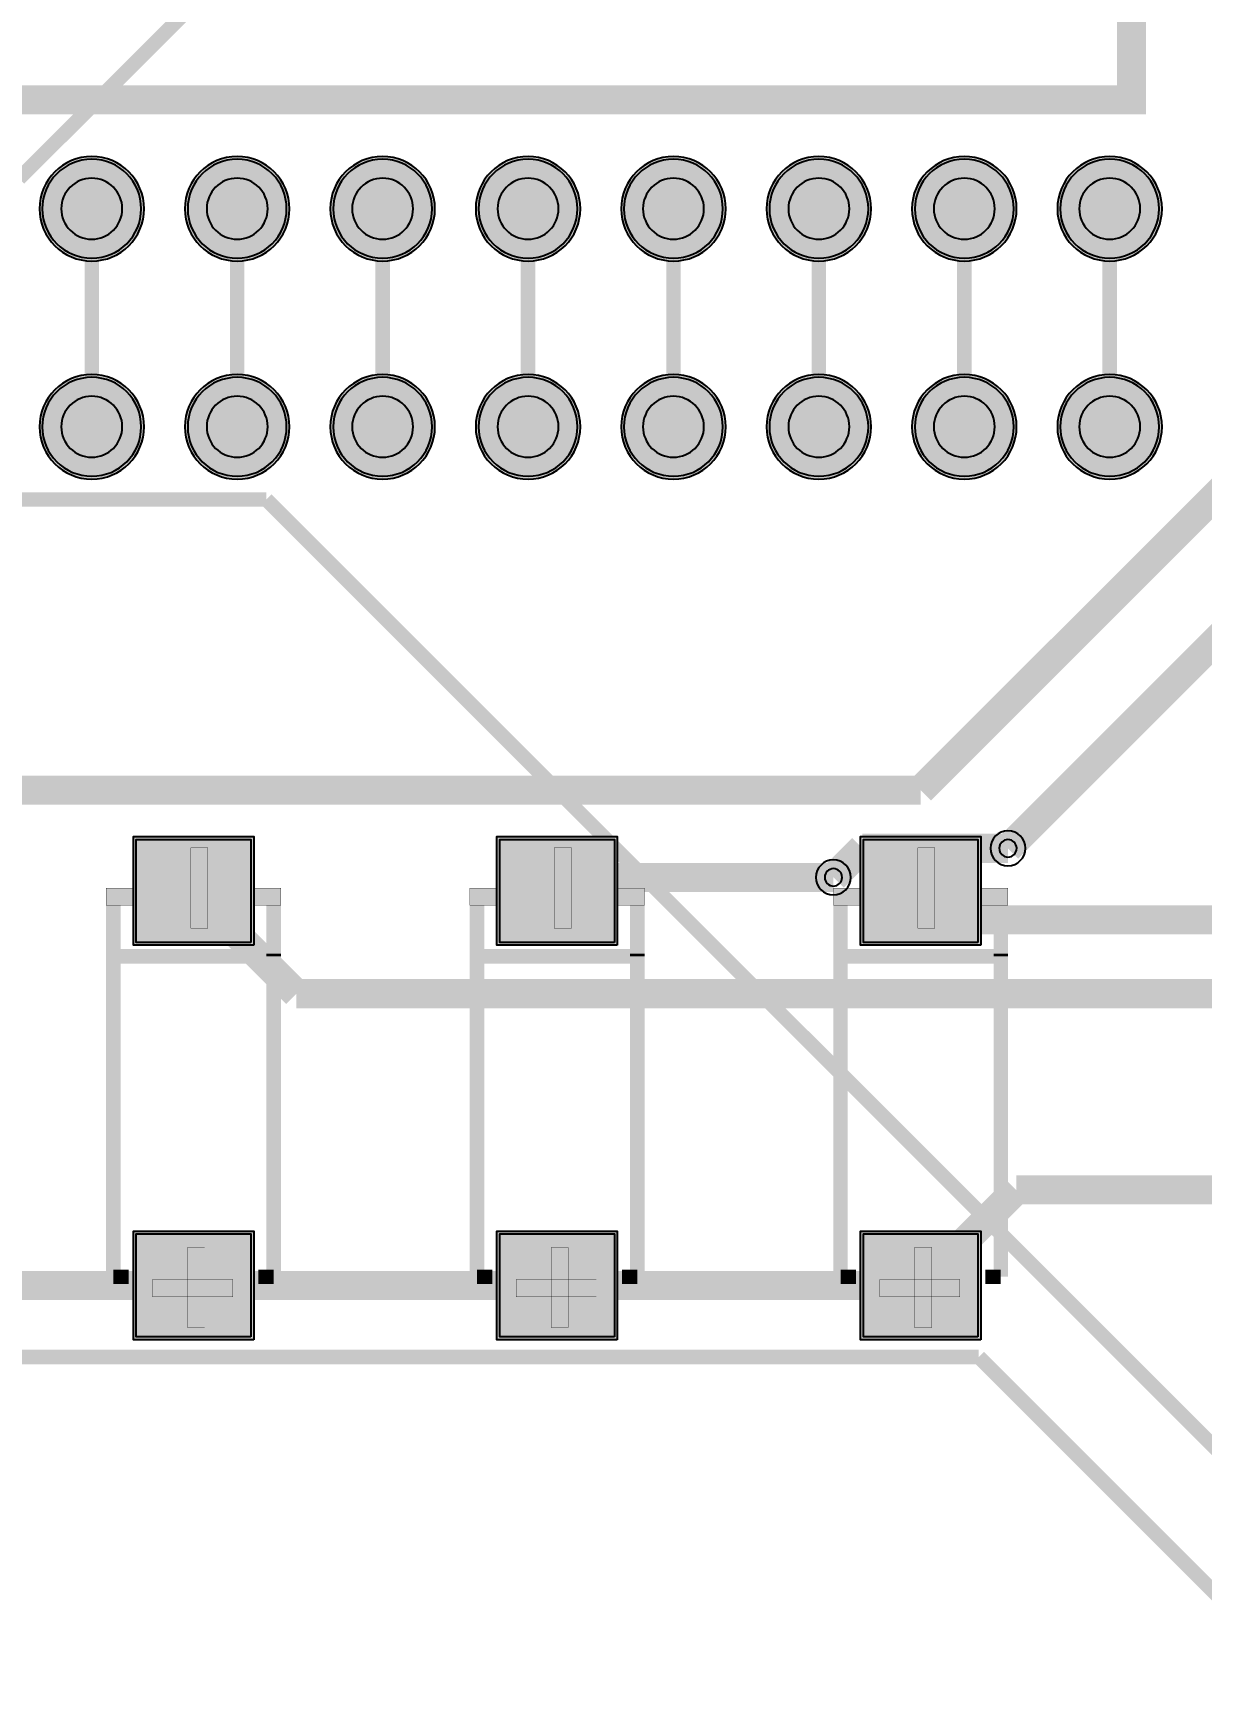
# Model space of a CAD drawing. Header units: millimetres. Extents: x -59 to 46, y -149 to -20.
# Drawn here: x 2.27 to 22.68, y -105.65 to -76.94 of the extents above; entities that cross this region are included whole.
import ezdxf

# ---------------------------------------------------------------- set-up
doc = ezdxf.new("R2010")
doc.units = ezdxf.units.MM
doc.header["$MEASUREMENT"] = 0
for name, color, linetype, true_color in [('Bottom-Layer', 7, 'Continuous', 0x0000ff), ('Bottom-Paste-Mask-Layer', 7, 'Continuous', 0x800000), ('Bottom-Solder-Mask-Layer', 7, 'Continuous', 0xaa00ff), ('Document-Layer', 7, 'Continuous', 0xffffff), ('Hole-Layer', 7, 'Continuous', 0x222222), ('Multi-Layer', 7, 'Continuous', 0xc0c0c0), ('Top-Layer', 7, 'Continuous', 0xff0000), ('Top-Paste-Mask-Layer', 7, 'Continuous', 0x808080), ('Top-Silkscreen-Layer', 7, 'Continuous', 0xffcc00), ('Top-Solder-Mask-Layer', 7, 'Continuous', 0x800080)]:
    doc.layers.add(name, color=color, linetype=linetype, true_color=true_color)

msp = doc.modelspace()

# ---------------------------------------------------------------- hatches: boundary and pattern name
at = {"layer": 'Bottom-Layer'}
for points in [[(2.438, -80.01, 1), (4.166, -80.01, 1)], [(4.978, -80.01, 1), (6.706, -80.01, 1)], [(7.518, -80.01, 1), (9.246, -80.01, 1)], [(10.058, -80.01, 1), (11.786, -80.01, 1)], [(12.598, -80.01, 1), (14.326, -80.01, 1)], [(15.138, -80.01, 1), (16.866, -80.01, 1)], [(17.678, -80.01, 1), (19.406, -80.01, 1)], [(20.218, -80.01, 1), (21.946, -80.01, 1)], [(2.438, -83.82, 1), (4.166, -83.82, 1)], [(4.978, -83.82, 1), (6.706, -83.82, 1)], [(7.518, -83.82, 1), (9.246, -83.82, 1)], [(10.058, -83.82, 1), (11.786, -83.82, 1)], [(12.598, -83.82, 1), (14.326, -83.82, 1)], [(15.138, -83.82, 1), (16.866, -83.82, 1)], [(17.678, -83.82, 1), (19.406, -83.82, 1)], [(20.218, -83.82, 1), (21.946, -83.82, 1)]]:
    msp.add_hatch(color=256, dxfattribs=at).paths.add_polyline_path(points)
at = {"layer": 'Bottom-Paste-Mask-Layer'}
for points in [[(2.438, -80.01, 1), (4.166, -80.01, 1)], [(4.978, -80.01, 1), (6.706, -80.01, 1)], [(7.518, -80.01, 1), (9.246, -80.01, 1)], [(10.058, -80.01, 1), (11.786, -80.01, 1)], [(12.598, -80.01, 1), (14.326, -80.01, 1)], [(15.138, -80.01, 1), (16.866, -80.01, 1)], [(17.678, -80.01, 1), (19.406, -80.01, 1)], [(20.218, -80.01, 1), (21.946, -80.01, 1)], [(2.438, -83.82, 1), (4.166, -83.82, 1)], [(4.978, -83.82, 1), (6.706, -83.82, 1)], [(7.518, -83.82, 1), (9.246, -83.82, 1)], [(10.058, -83.82, 1), (11.786, -83.82, 1)], [(12.598, -83.82, 1), (14.326, -83.82, 1)], [(15.138, -83.82, 1), (16.866, -83.82, 1)], [(17.678, -83.82, 1), (19.406, -83.82, 1)], [(20.218, -83.82, 1), (21.946, -83.82, 1)]]:
    msp.add_hatch(color=256, dxfattribs=at).paths.add_polyline_path(points)
at = {"layer": 'Bottom-Solder-Mask-Layer'}
for points in [[(2.388, -80.01, 1), (4.216, -80.01, 1)], [(4.928, -80.01, 1), (6.756, -80.01, 1)], [(7.468, -80.01, 1), (9.296, -80.01, 1)], [(10.008, -80.01, 1), (11.836, -80.01, 1)], [(12.548, -80.01, 1), (14.376, -80.01, 1)], [(15.088, -80.01, 1), (16.916, -80.01, 1)], [(17.628, -80.01, 1), (19.456, -80.01, 1)], [(20.168, -80.01, 1), (21.996, -80.01, 1)], [(2.388, -83.82, 1), (4.216, -83.82, 1)], [(4.928, -83.82, 1), (6.756, -83.82, 1)], [(7.468, -83.82, 1), (9.296, -83.82, 1)], [(10.008, -83.82, 1), (11.836, -83.82, 1)], [(12.548, -83.82, 1), (14.376, -83.82, 1)], [(15.088, -83.82, 1), (16.916, -83.82, 1)], [(17.628, -83.82, 1), (19.456, -83.82, 1)], [(20.168, -83.82, 1), (21.996, -83.82, 1)]]:
    msp.add_hatch(color=256, dxfattribs=at).paths.add_polyline_path(points)
at = {"layer": 'Document-Layer'}
for points in [[(5.33, -91.18), (5.33, -92.58), (5.03, -92.58), (5.03, -91.18)], [(5.33, -91.18), (5.33, -92.58), (5.03, -92.58), (5.03, -91.18)], [(11.68, -91.18), (11.68, -92.58), (11.38, -92.58), (11.38, -91.18)], [(11.68, -91.18), (11.68, -92.58), (11.38, -92.58), (11.38, -91.18)], [(18.03, -91.18), (18.03, -92.58), (17.73, -92.58), (17.73, -91.18)], [(18.03, -91.18), (18.03, -92.58), (17.73, -92.58), (17.73, -91.18)], [(5.274, -98.159), (5.274, -99.559), (4.974, -99.559), (4.974, -98.159)], [(5.274, -98.159), (5.274, -99.559), (4.974, -99.559), (4.974, -98.159)], [(11.624, -98.159), (11.624, -99.559), (11.324, -99.559), (11.324, -98.159)], [(11.624, -98.159), (11.624, -99.559), (11.324, -99.559), (11.324, -98.159)], [(17.974, -98.159), (17.974, -99.559), (17.674, -99.559), (17.674, -98.159)], [(17.974, -98.159), (17.974, -99.559), (17.674, -99.559), (17.674, -98.159)], [(4.365, -98.721), (5.765, -98.721), (5.765, -99.021), (4.365, -99.021)], [(4.365, -98.721), (5.765, -98.721), (5.765, -99.021), (4.365, -99.021)], [(10.715, -98.721), (12.115, -98.721), (12.115, -99.021), (10.715, -99.021)], [(10.715, -98.721), (12.115, -98.721), (12.115, -99.021), (10.715, -99.021)], [(17.065, -98.721), (18.465, -98.721), (18.465, -99.021), (17.065, -99.021)], [(17.065, -98.721), (18.465, -98.721), (18.465, -99.021), (17.065, -99.021)]]:
    msp.add_hatch(color=256, dxfattribs=at).paths.add_polyline_path(points)
at = {"layer": 'Hole-Layer'}
for points in [[(2.769, -80.01, 1), (3.835, -80.01, 1)], [(5.309, -80.01, 1), (6.375, -80.01, 1)], [(7.849, -80.01, 1), (8.915, -80.01, 1)], [(10.389, -80.01, 1), (11.455, -80.01, 1)], [(12.929, -80.01, 1), (13.995, -80.01, 1)], [(15.469, -80.01, 1), (16.535, -80.01, 1)], [(18.009, -80.01, 1), (19.075, -80.01, 1)], [(20.549, -80.01, 1), (21.615, -80.01, 1)], [(2.769, -83.82, 1), (3.835, -83.82, 1)], [(5.309, -83.82, 1), (6.375, -83.82, 1)], [(7.849, -83.82, 1), (8.915, -83.82, 1)], [(10.389, -83.82, 1), (11.455, -83.82, 1)], [(12.929, -83.82, 1), (13.995, -83.82, 1)], [(15.469, -83.82, 1), (16.535, -83.82, 1)], [(18.009, -83.82, 1), (19.075, -83.82, 1)], [(20.549, -83.82, 1), (21.615, -83.82, 1)]]:
    msp.add_hatch(color=256, dxfattribs=at).paths.add_polyline_path(points)
at = {"layer": 'Multi-Layer'}
for points in [[(2.438, -80.01, 1), (4.166, -80.01, 1)], [(2.438, -80.01, 1), (4.166, -80.01, 1)], [(2.438, -80.01, 1), (4.166, -80.01, 1)], [(4.978, -80.01, 1), (6.706, -80.01, 1)], [(4.978, -80.01, 1), (6.706, -80.01, 1)], [(4.978, -80.01, 1), (6.706, -80.01, 1)], [(7.518, -80.01, 1), (9.246, -80.01, 1)], [(7.518, -80.01, 1), (9.246, -80.01, 1)], [(7.518, -80.01, 1), (9.246, -80.01, 1)], [(10.058, -80.01, 1), (11.786, -80.01, 1)], [(10.058, -80.01, 1), (11.786, -80.01, 1)], [(10.058, -80.01, 1), (11.786, -80.01, 1)], [(12.598, -80.01, 1), (14.326, -80.01, 1)], [(12.598, -80.01, 1), (14.326, -80.01, 1)], [(12.598, -80.01, 1), (14.326, -80.01, 1)], [(15.138, -80.01, 1), (16.866, -80.01, 1)], [(15.138, -80.01, 1), (16.866, -80.01, 1)], [(15.138, -80.01, 1), (16.866, -80.01, 1)], [(17.678, -80.01, 1), (19.406, -80.01, 1)], [(17.678, -80.01, 1), (19.406, -80.01, 1)], [(17.678, -80.01, 1), (19.406, -80.01, 1)], [(20.218, -80.01, 1), (21.946, -80.01, 1)], [(20.218, -80.01, 1), (21.946, -80.01, 1)], [(20.218, -80.01, 1), (21.946, -80.01, 1)], [(2.438, -83.82, 1), (4.166, -83.82, 1)], [(2.438, -83.82, 1), (4.166, -83.82, 1)], [(2.438, -83.82, 1), (4.166, -83.82, 1)], [(4.978, -83.82, 1), (6.706, -83.82, 1)], [(4.978, -83.82, 1), (6.706, -83.82, 1)], [(4.978, -83.82, 1), (6.706, -83.82, 1)], [(7.518, -83.82, 1), (9.246, -83.82, 1)], [(7.518, -83.82, 1), (9.246, -83.82, 1)], [(7.518, -83.82, 1), (9.246, -83.82, 1)], [(10.058, -83.82, 1), (11.786, -83.82, 1)], [(10.058, -83.82, 1), (11.786, -83.82, 1)], [(10.058, -83.82, 1), (11.786, -83.82, 1)], [(12.598, -83.82, 1), (14.326, -83.82, 1)], [(12.598, -83.82, 1), (14.326, -83.82, 1)], [(12.598, -83.82, 1), (14.326, -83.82, 1)], [(15.138, -83.82, 1), (16.866, -83.82, 1)], [(15.138, -83.82, 1), (16.866, -83.82, 1)], [(15.138, -83.82, 1), (16.866, -83.82, 1)], [(17.678, -83.82, 1), (19.406, -83.82, 1)], [(17.678, -83.82, 1), (19.406, -83.82, 1)], [(17.678, -83.82, 1), (19.406, -83.82, 1)], [(20.218, -83.82, 1), (21.946, -83.82, 1)], [(20.218, -83.82, 1), (21.946, -83.82, 1)], [(20.218, -83.82, 1), (21.946, -83.82, 1)]]:
    msp.add_hatch(color=256, dxfattribs=at).paths.add_polyline_path(points)
at = {"layer": 'Top-Layer'}
for points in [[(2.438, -80.01, 1), (4.166, -80.01, 1)], [(4.978, -80.01, 1), (6.706, -80.01, 1)], [(7.518, -80.01, 1), (9.246, -80.01, 1)], [(10.058, -80.01, 1), (11.786, -80.01, 1)], [(12.598, -80.01, 1), (14.326, -80.01, 1)], [(15.138, -80.01, 1), (16.866, -80.01, 1)], [(17.678, -80.01, 1), (19.406, -80.01, 1)], [(20.218, -80.01, 1), (21.946, -80.01, 1)], [(2.438, -83.82, 1), (4.166, -83.82, 1)], [(4.978, -83.82, 1), (6.706, -83.82, 1)], [(7.518, -83.82, 1), (9.246, -83.82, 1)], [(10.058, -83.82, 1), (11.786, -83.82, 1)], [(12.598, -83.82, 1), (14.326, -83.82, 1)], [(15.138, -83.82, 1), (16.866, -83.82, 1)], [(17.678, -83.82, 1), (19.406, -83.82, 1)], [(20.218, -83.82, 1), (21.946, -83.82, 1)], [(6.08, -92.83), (4.08, -92.83), (4.08, -91.03), (6.08, -91.03)], [(12.43, -92.83), (10.43, -92.83), (10.43, -91.03), (12.43, -91.03)], [(18.78, -92.83), (16.78, -92.83), (16.78, -91.03), (18.78, -91.03)], [(6.08, -99.724), (4.08, -99.724), (4.08, -97.924), (6.08, -97.924)], [(12.43, -99.724), (10.43, -99.724), (10.43, -97.924), (12.43, -97.924)], [(18.78, -99.724), (16.78, -99.724), (16.78, -97.924), (18.78, -97.924)]]:
    msp.add_hatch(color=256, dxfattribs=at).paths.add_polyline_path(points)
at = {"layer": 'Top-Paste-Mask-Layer'}
for points in [[(2.438, -80.01, 1), (4.166, -80.01, 1)], [(4.978, -80.01, 1), (6.706, -80.01, 1)], [(7.518, -80.01, 1), (9.246, -80.01, 1)], [(10.058, -80.01, 1), (11.786, -80.01, 1)], [(12.598, -80.01, 1), (14.326, -80.01, 1)], [(15.138, -80.01, 1), (16.866, -80.01, 1)], [(17.678, -80.01, 1), (19.406, -80.01, 1)], [(20.218, -80.01, 1), (21.946, -80.01, 1)], [(2.438, -83.82, 1), (4.166, -83.82, 1)], [(4.978, -83.82, 1), (6.706, -83.82, 1)], [(7.518, -83.82, 1), (9.246, -83.82, 1)], [(10.058, -83.82, 1), (11.786, -83.82, 1)], [(12.598, -83.82, 1), (14.326, -83.82, 1)], [(15.138, -83.82, 1), (16.866, -83.82, 1)], [(17.678, -83.82, 1), (19.406, -83.82, 1)], [(20.218, -83.82, 1), (21.946, -83.82, 1)], [(6.08, -92.83), (4.08, -92.83), (4.08, -91.03), (6.08, -91.03)], [(12.43, -92.83), (10.43, -92.83), (10.43, -91.03), (12.43, -91.03)], [(18.78, -92.83), (16.78, -92.83), (16.78, -91.03), (18.78, -91.03)], [(6.08, -99.724), (4.08, -99.724), (4.08, -97.924), (6.08, -97.924)], [(12.43, -99.724), (10.43, -99.724), (10.43, -97.924), (12.43, -97.924)], [(18.78, -99.724), (16.78, -99.724), (16.78, -97.924), (18.78, -97.924)]]:
    msp.add_hatch(color=256, dxfattribs=at).paths.add_polyline_path(points)
at = {"layer": 'Top-Silkscreen-Layer'}
for points in [[(4.024, -91.88), (4.024, -92.18), (3.555, -92.18), (3.555, -91.88)], [(4.024, -91.88), (4.024, -92.18), (3.555, -92.18), (3.555, -91.88)], [(6.136, -92.18), (6.136, -91.88), (6.605, -91.88), (6.605, -92.18)], [(6.136, -92.18), (6.136, -91.88), (6.605, -91.88), (6.605, -92.18)], [(10.374, -91.88), (10.374, -92.18), (9.905, -92.18), (9.905, -91.88)], [(10.374, -91.88), (10.374, -92.18), (9.905, -92.18), (9.905, -91.88)], [(12.486, -92.18), (12.486, -91.88), (12.955, -91.88), (12.955, -92.18)], [(12.486, -92.18), (12.486, -91.88), (12.955, -91.88), (12.955, -92.18)], [(16.724, -91.88), (16.724, -92.18), (16.255, -92.18), (16.255, -91.88)], [(16.724, -91.88), (16.724, -92.18), (16.255, -92.18), (16.255, -91.88)], [(18.836, -92.18), (18.836, -91.88), (19.305, -91.88), (19.305, -92.18)], [(18.836, -92.18), (18.836, -91.88), (19.305, -91.88), (19.305, -92.18)]]:
    msp.add_hatch(color=256, dxfattribs=at).paths.add_polyline_path(points)
at = {"layer": 'Top-Solder-Mask-Layer'}
for points in [[(2.388, -80.01, 1), (4.216, -80.01, 1)], [(4.928, -80.01, 1), (6.756, -80.01, 1)], [(7.468, -80.01, 1), (9.296, -80.01, 1)], [(10.008, -80.01, 1), (11.836, -80.01, 1)], [(12.548, -80.01, 1), (14.376, -80.01, 1)], [(15.088, -80.01, 1), (16.916, -80.01, 1)], [(17.628, -80.01, 1), (19.456, -80.01, 1)], [(20.168, -80.01, 1), (21.996, -80.01, 1)], [(2.388, -83.82, 1), (4.216, -83.82, 1)], [(4.928, -83.82, 1), (6.756, -83.82, 1)], [(7.468, -83.82, 1), (9.296, -83.82, 1)], [(10.008, -83.82, 1), (11.836, -83.82, 1)], [(12.548, -83.82, 1), (14.376, -83.82, 1)], [(15.088, -83.82, 1), (16.916, -83.82, 1)], [(17.628, -83.82, 1), (19.456, -83.82, 1)], [(20.168, -83.82, 1), (21.996, -83.82, 1)], [(6.131, -92.881), (4.029, -92.881), (4.029, -90.979), (6.131, -90.979)], [(12.481, -92.881), (10.379, -92.881), (10.379, -90.979), (12.481, -90.979)], [(18.831, -92.881), (16.729, -92.881), (16.729, -90.979), (18.831, -90.979)], [(6.131, -99.775), (4.029, -99.775), (4.029, -97.874), (6.131, -97.874)], [(12.481, -99.775), (10.379, -99.775), (10.379, -97.874), (12.481, -97.874)], [(18.831, -99.775), (16.729, -99.775), (16.729, -97.874), (18.831, -97.874)]]:
    msp.add_hatch(color=256, dxfattribs=at).paths.add_polyline_path(points)

# ---------------------------------------------------------------- linework, layer by layer
at = {"layer": 'Bottom-Layer'}
for points in [[(2.438, -80.01, 1), (4.166, -80.01), (4.166, -80.01, 1), (2.438, -80.01)], [(4.978, -80.01, 1), (6.706, -80.01), (6.706, -80.01, 1), (4.978, -80.01)], [(7.518, -80.01, 1), (9.246, -80.01), (9.246, -80.01, 1), (7.518, -80.01)], [(10.058, -80.01, 1), (11.786, -80.01), (11.786, -80.01, 1), (10.058, -80.01)], [(12.598, -80.01, 1), (14.326, -80.01), (14.326, -80.01, 1), (12.598, -80.01)], [(2.438, -83.82, 1), (4.166, -83.82), (4.166, -83.82, 1), (2.438, -83.82)], [(4.978, -83.82, 1), (6.706, -83.82), (6.706, -83.82, 1), (4.978, -83.82)], [(7.518, -83.82, 1), (9.246, -83.82), (9.246, -83.82, 1), (7.518, -83.82)], [(10.058, -83.82, 1), (11.786, -83.82), (11.786, -83.82, 1), (10.058, -83.82)], [(12.598, -83.82, 1), (14.326, -83.82), (14.326, -83.82, 1), (12.598, -83.82)]]:
    msp.add_lwpolyline(points, format="xyb", dxfattribs=at)
for points in [[(15.138, -80.01, 1), (16.866, -80.01, 1)], [(17.678, -80.01, 1), (19.406, -80.01, 1)], [(20.218, -80.01, 1), (21.946, -80.01, 1)], [(15.138, -83.82, 1), (16.866, -83.82, 1)], [(17.678, -83.82, 1), (19.406, -83.82, 1)], [(20.218, -83.82, 1), (21.946, -83.82, 1)]]:
    msp.add_lwpolyline(points, format="xyb", close=True, dxfattribs=at)
for points, const_width in [([(3.302, -80.01), (3.302, -83.82)], 0.254), ([(5.842, -80.01), (5.842, -83.82)], 0.254), ([(8.382, -80.01), (8.382, -83.82)], 0.254), ([(10.922, -80.01), (10.922, -83.82)], 0.254), ([(13.462, -80.01), (13.462, -83.82)], 0.254), ([(16.002, -80.01), (16.002, -83.82)], 0.254), ([(18.542, -80.01), (18.542, -83.82)], 0.254), ([(21.082, -80.01), (21.082, -83.82)], 0.254), ([(6.35, -85.09), (-23.368, -85.09)], 0.254), ([(27.94, -106.68), (6.35, -85.09)], 0.254), ([(16.764, -91.186), (16.256, -91.694)], 0.508), ([(19.304, -91.186), (16.764, -91.186)], 0.508)]:
    msp.add_lwpolyline(points, dxfattribs=dict(at, const_width=const_width))
at = {"layer": 'Bottom-Paste-Mask-Layer'}
for points in [[(2.438, -80.01, 1), (4.166, -80.01), (4.166, -80.01, 1), (2.438, -80.01)], [(4.978, -80.01, 1), (6.706, -80.01), (6.706, -80.01, 1), (4.978, -80.01)], [(7.518, -80.01, 1), (9.246, -80.01), (9.246, -80.01, 1), (7.518, -80.01)], [(10.058, -80.01, 1), (11.786, -80.01), (11.786, -80.01, 1), (10.058, -80.01)], [(12.598, -80.01, 1), (14.326, -80.01), (14.326, -80.01, 1), (12.598, -80.01)], [(2.438, -83.82, 1), (4.166, -83.82), (4.166, -83.82, 1), (2.438, -83.82)], [(4.978, -83.82, 1), (6.706, -83.82), (6.706, -83.82, 1), (4.978, -83.82)], [(7.518, -83.82, 1), (9.246, -83.82), (9.246, -83.82, 1), (7.518, -83.82)], [(10.058, -83.82, 1), (11.786, -83.82), (11.786, -83.82, 1), (10.058, -83.82)], [(12.598, -83.82, 1), (14.326, -83.82), (14.326, -83.82, 1), (12.598, -83.82)]]:
    msp.add_lwpolyline(points, format="xyb", dxfattribs=at)
for points in [[(15.138, -80.01, 1), (16.866, -80.01, 1)], [(17.678, -80.01, 1), (19.406, -80.01, 1)], [(20.218, -80.01, 1), (21.946, -80.01, 1)], [(15.138, -83.82, 1), (16.866, -83.82, 1)], [(17.678, -83.82, 1), (19.406, -83.82, 1)], [(20.218, -83.82, 1), (21.946, -83.82, 1)]]:
    msp.add_lwpolyline(points, format="xyb", close=True, dxfattribs=at)
at = {"layer": 'Bottom-Solder-Mask-Layer'}
for points in [[(2.388, -80.01, 1), (4.216, -80.01, 1)], [(4.928, -80.01, 1), (6.756, -80.01, 1)], [(7.468, -80.01, 1), (9.296, -80.01, 1)], [(10.008, -80.01, 1), (11.836, -80.01, 1)], [(12.548, -80.01, 1), (14.376, -80.01, 1)], [(2.388, -83.82, 1), (4.216, -83.82, 1)], [(4.928, -83.82, 1), (6.756, -83.82, 1)], [(7.468, -83.82, 1), (9.296, -83.82, 1)], [(10.008, -83.82, 1), (11.836, -83.82, 1)], [(12.548, -83.82, 1), (14.376, -83.82, 1)]]:
    msp.add_lwpolyline(points, format="xyb", close=True, dxfattribs=at)
for points in [[(15.088, -80.01, 1), (16.916, -80.01), (16.916, -80.01, 1), (15.088, -80.01)], [(17.628, -80.01, 1), (19.456, -80.01), (19.456, -80.01, 1), (17.628, -80.01)], [(20.168, -80.01, 1), (21.996, -80.01), (21.996, -80.01, 1), (20.168, -80.01)], [(15.088, -83.82, 1), (16.916, -83.82), (16.916, -83.82, 1), (15.088, -83.82)], [(17.628, -83.82, 1), (19.456, -83.82), (19.456, -83.82, 1), (17.628, -83.82)], [(20.168, -83.82, 1), (21.996, -83.82), (21.996, -83.82, 1), (20.168, -83.82)]]:
    msp.add_lwpolyline(points, format="xyb", dxfattribs=at)
at = {"layer": 'Document-Layer', "const_width": 0.00508}
for points in [[(5.33, -91.18), (5.33, -92.58), (5.03, -92.58), (5.03, -91.18)], [(5.33, -91.18), (5.33, -92.58), (5.03, -92.58), (5.03, -91.18)], [(11.68, -91.18), (11.68, -92.58), (11.38, -92.58), (11.38, -91.18)], [(11.68, -91.18), (11.68, -92.58), (11.38, -92.58), (11.38, -91.18)], [(18.03, -91.18), (18.03, -92.58), (17.73, -92.58), (17.73, -91.18)], [(18.03, -91.18), (18.03, -92.58), (17.73, -92.58), (17.73, -91.18)], [(5.274, -98.159), (5.274, -99.559), (4.974, -99.559), (4.974, -98.159)], [(5.274, -98.159), (5.274, -99.559), (4.974, -99.559), (4.974, -98.159)], [(11.624, -98.159), (11.624, -99.559), (11.324, -99.559), (11.324, -98.159)], [(11.624, -98.159), (11.624, -99.559), (11.324, -99.559), (11.324, -98.159)], [(17.974, -98.159), (17.974, -99.559), (17.674, -99.559), (17.674, -98.159)], [(17.974, -98.159), (17.974, -99.559), (17.674, -99.559), (17.674, -98.159)], [(4.365, -98.721), (5.765, -98.721), (5.765, -99.021), (4.365, -99.021)], [(4.365, -98.721), (5.765, -98.721), (5.765, -99.021), (4.365, -99.021)], [(10.715, -98.721), (12.115, -98.721), (12.115, -99.021), (10.715, -99.021)], [(10.715, -98.721), (12.115, -98.721), (12.115, -99.021), (10.715, -99.021)], [(17.065, -98.721), (18.465, -98.721), (18.465, -99.021), (17.065, -99.021)], [(17.065, -98.721), (18.465, -98.721), (18.465, -99.021), (17.065, -99.021)]]:
    msp.add_lwpolyline(points, close=True, dxfattribs=at)
at = {"layer": 'Hole-Layer'}
for points in [[(2.769, -80.01, 1), (3.835, -80.01), (3.835, -80.01, 1), (2.769, -80.01)], [(15.469, -80.01, 1), (16.535, -80.01), (16.535, -80.01, 1), (15.469, -80.01)], [(18.009, -80.01, 1), (19.075, -80.01), (19.075, -80.01, 1), (18.009, -80.01)], [(20.549, -80.01, 1), (21.615, -80.01), (21.615, -80.01, 1), (20.549, -80.01)], [(2.769, -83.82, 1), (3.835, -83.82), (3.835, -83.82, 1), (2.769, -83.82)], [(15.469, -83.82, 1), (16.535, -83.82), (16.535, -83.82, 1), (15.469, -83.82)], [(18.009, -83.82, 1), (19.075, -83.82), (19.075, -83.82, 1), (18.009, -83.82)], [(20.549, -83.82, 1), (21.615, -83.82), (21.615, -83.82, 1), (20.549, -83.82)]]:
    msp.add_lwpolyline(points, format="xyb", dxfattribs=at)
for points in [[(5.309, -80.01, 1), (6.375, -80.01, 1)], [(7.849, -80.01, 1), (8.915, -80.01, 1)], [(10.389, -80.01, 1), (11.455, -80.01, 1)], [(12.929, -80.01, 1), (13.995, -80.01, 1)], [(5.309, -83.82, 1), (6.375, -83.82, 1)], [(7.849, -83.82, 1), (8.915, -83.82, 1)], [(10.389, -83.82, 1), (11.455, -83.82, 1)], [(12.929, -83.82, 1), (13.995, -83.82, 1)], [(19.152, -91.186, 1), (19.457, -91.186, 1)], [(16.104, -91.694, 1), (16.409, -91.694, 1)]]:
    msp.add_lwpolyline(points, format="xyb", close=True, dxfattribs=at)
at = {"layer": 'Multi-Layer'}
for points in [[(2.438, -80.01, 1), (4.166, -80.01), (4.166, -80.01, 1), (2.438, -80.01)], [(2.438, -80.01, 1), (4.166, -80.01), (4.166, -80.01, 1), (2.438, -80.01)], [(2.438, -80.01, 1), (4.166, -80.01), (4.166, -80.01, 1), (2.438, -80.01)], [(4.978, -80.01, 1), (6.706, -80.01), (6.706, -80.01, 1), (4.978, -80.01)], [(4.978, -80.01, 1), (6.706, -80.01), (6.706, -80.01, 1), (4.978, -80.01)], [(4.978, -80.01, 1), (6.706, -80.01), (6.706, -80.01, 1), (4.978, -80.01)], [(7.518, -80.01, 1), (9.246, -80.01), (9.246, -80.01, 1), (7.518, -80.01)], [(7.518, -80.01, 1), (9.246, -80.01), (9.246, -80.01, 1), (7.518, -80.01)], [(7.518, -80.01, 1), (9.246, -80.01), (9.246, -80.01, 1), (7.518, -80.01)], [(10.058, -80.01, 1), (11.786, -80.01), (11.786, -80.01, 1), (10.058, -80.01)], [(10.058, -80.01, 1), (11.786, -80.01), (11.786, -80.01, 1), (10.058, -80.01)], [(10.058, -80.01, 1), (11.786, -80.01), (11.786, -80.01, 1), (10.058, -80.01)], [(12.598, -80.01, 1), (14.326, -80.01), (14.326, -80.01, 1), (12.598, -80.01)], [(12.598, -80.01, 1), (14.326, -80.01), (14.326, -80.01, 1), (12.598, -80.01)], [(12.598, -80.01, 1), (14.326, -80.01), (14.326, -80.01, 1), (12.598, -80.01)], [(2.438, -83.82, 1), (4.166, -83.82), (4.166, -83.82, 1), (2.438, -83.82)], [(2.438, -83.82, 1), (4.166, -83.82), (4.166, -83.82, 1), (2.438, -83.82)], [(2.438, -83.82, 1), (4.166, -83.82), (4.166, -83.82, 1), (2.438, -83.82)], [(4.978, -83.82, 1), (6.706, -83.82), (6.706, -83.82, 1), (4.978, -83.82)], [(4.978, -83.82, 1), (6.706, -83.82), (6.706, -83.82, 1), (4.978, -83.82)], [(4.978, -83.82, 1), (6.706, -83.82), (6.706, -83.82, 1), (4.978, -83.82)], [(7.518, -83.82, 1), (9.246, -83.82), (9.246, -83.82, 1), (7.518, -83.82)], [(7.518, -83.82, 1), (9.246, -83.82), (9.246, -83.82, 1), (7.518, -83.82)], [(7.518, -83.82, 1), (9.246, -83.82), (9.246, -83.82, 1), (7.518, -83.82)], [(10.058, -83.82, 1), (11.786, -83.82), (11.786, -83.82, 1), (10.058, -83.82)], [(10.058, -83.82, 1), (11.786, -83.82), (11.786, -83.82, 1), (10.058, -83.82)], [(10.058, -83.82, 1), (11.786, -83.82), (11.786, -83.82, 1), (10.058, -83.82)], [(12.598, -83.82, 1), (14.326, -83.82), (14.326, -83.82, 1), (12.598, -83.82)], [(12.598, -83.82, 1), (14.326, -83.82), (14.326, -83.82, 1), (12.598, -83.82)], [(12.598, -83.82, 1), (14.326, -83.82), (14.326, -83.82, 1), (12.598, -83.82)], [(18.999, -91.186, 1), (19.609, -91.186), (19.609, -91.186, 1), (18.999, -91.186)], [(15.951, -91.694, 1), (16.561, -91.694), (16.561, -91.694, 1), (15.951, -91.694)]]:
    msp.add_lwpolyline(points, format="xyb", dxfattribs=at)
for points in [[(15.138, -80.01, 1), (16.866, -80.01, 1)], [(15.138, -80.01, 1), (16.866, -80.01, 1)], [(15.138, -80.01, 1), (16.866, -80.01, 1)], [(17.678, -80.01, 1), (19.406, -80.01, 1)], [(17.678, -80.01, 1), (19.406, -80.01, 1)], [(17.678, -80.01, 1), (19.406, -80.01, 1)], [(20.218, -80.01, 1), (21.946, -80.01, 1)], [(20.218, -80.01, 1), (21.946, -80.01, 1)], [(20.218, -80.01, 1), (21.946, -80.01, 1)], [(15.138, -83.82, 1), (16.866, -83.82, 1)], [(15.138, -83.82, 1), (16.866, -83.82, 1)], [(15.138, -83.82, 1), (16.866, -83.82, 1)], [(17.678, -83.82, 1), (19.406, -83.82, 1)], [(17.678, -83.82, 1), (19.406, -83.82, 1)], [(17.678, -83.82, 1), (19.406, -83.82, 1)], [(20.218, -83.82, 1), (21.946, -83.82, 1)], [(20.218, -83.82, 1), (21.946, -83.82, 1)], [(20.218, -83.82, 1), (21.946, -83.82, 1)]]:
    msp.add_lwpolyline(points, format="xyb", close=True, dxfattribs=at)
at = {"layer": 'Top-Layer'}
for points, const_width in [([(2.032, -79.484), (22.352, -59.164)], 0.254), ([(27.94, -80.01), (17.78, -90.17)], 0.508), ([(25.4, -85.09), (19.304, -91.186)], 0.508), ([(17.78, -90.17), (0.49, -90.17)], 0.508), ([(11.666, -91.694), (11.43, -91.93)], 0.508), ([(16.256, -91.694), (11.666, -91.694)], 0.508), ([(6.876, -93.726), (5.08, -91.93)], 0.508), ([(18.288, -92.438), (17.78, -91.93)], 0.508), ([(23.132, -92.438), (18.288, -92.438)], 0.508), ([(23.876, -93.726), (6.876, -93.726)], 0.508), ([(19.449, -97.155), (17.78, -98.824)], 0.508), ([(27.94, -97.155), (19.449, -97.155)], 0.508), ([(5.08, -98.824), (-1.27, -98.824)], 0.508), ([(11.43, -98.824), (5.08, -98.824)], 0.508), ([(17.78, -98.824), (11.43, -98.824)], 0.508), ([(18.796, -100.076), (-2.54, -100.076)], 0.254), ([(24.13, -105.41), (18.796, -100.076)], 0.254)]:
    msp.add_lwpolyline(points, dxfattribs=dict(at, const_width=const_width))
for points in [[(2.438, -80.01, 1), (4.166, -80.01), (4.166, -80.01, 1), (2.438, -80.01)], [(4.978, -80.01, 1), (6.706, -80.01), (6.706, -80.01, 1), (4.978, -80.01)], [(7.518, -80.01, 1), (9.246, -80.01), (9.246, -80.01, 1), (7.518, -80.01)], [(10.058, -80.01, 1), (11.786, -80.01), (11.786, -80.01, 1), (10.058, -80.01)], [(12.598, -80.01, 1), (14.326, -80.01), (14.326, -80.01, 1), (12.598, -80.01)], [(2.438, -83.82, 1), (4.166, -83.82), (4.166, -83.82, 1), (2.438, -83.82)], [(4.978, -83.82, 1), (6.706, -83.82), (6.706, -83.82, 1), (4.978, -83.82)], [(7.518, -83.82, 1), (9.246, -83.82), (9.246, -83.82, 1), (7.518, -83.82)], [(10.058, -83.82, 1), (11.786, -83.82), (11.786, -83.82, 1), (10.058, -83.82)], [(12.598, -83.82, 1), (14.326, -83.82), (14.326, -83.82, 1), (12.598, -83.82)]]:
    msp.add_lwpolyline(points, format="xyb", dxfattribs=at)
for points in [[(15.138, -80.01, 1), (16.866, -80.01, 1)], [(17.678, -80.01, 1), (19.406, -80.01, 1)], [(20.218, -80.01, 1), (21.946, -80.01, 1)], [(15.138, -83.82, 1), (16.866, -83.82, 1)], [(17.678, -83.82, 1), (19.406, -83.82, 1)], [(20.218, -83.82, 1), (21.946, -83.82, 1)]]:
    msp.add_lwpolyline(points, format="xyb", close=True, dxfattribs=at)
for points in [[(6.08, -92.83), (4.08, -92.83), (4.08, -91.03), (6.08, -91.03)], [(12.43, -92.83), (10.43, -92.83), (10.43, -91.03), (12.43, -91.03)], [(18.78, -92.83), (16.78, -92.83), (16.78, -91.03), (18.78, -91.03)], [(6.08, -99.724), (4.08, -99.724), (4.08, -97.924), (6.08, -97.924)], [(12.43, -99.724), (10.43, -99.724), (10.43, -97.924), (12.43, -97.924)], [(18.78, -99.724), (16.78, -99.724), (16.78, -97.924), (18.78, -97.924)]]:
    msp.add_lwpolyline(points, close=True, dxfattribs=at)
at = {"layer": 'Top-Paste-Mask-Layer'}
for points in [[(2.438, -80.01, 1), (4.166, -80.01), (4.166, -80.01, 1), (2.438, -80.01)], [(4.978, -80.01, 1), (6.706, -80.01), (6.706, -80.01, 1), (4.978, -80.01)], [(7.518, -80.01, 1), (9.246, -80.01), (9.246, -80.01, 1), (7.518, -80.01)], [(10.058, -80.01, 1), (11.786, -80.01), (11.786, -80.01, 1), (10.058, -80.01)], [(12.598, -80.01, 1), (14.326, -80.01), (14.326, -80.01, 1), (12.598, -80.01)], [(2.438, -83.82, 1), (4.166, -83.82), (4.166, -83.82, 1), (2.438, -83.82)], [(4.978, -83.82, 1), (6.706, -83.82), (6.706, -83.82, 1), (4.978, -83.82)], [(7.518, -83.82, 1), (9.246, -83.82), (9.246, -83.82, 1), (7.518, -83.82)], [(10.058, -83.82, 1), (11.786, -83.82), (11.786, -83.82, 1), (10.058, -83.82)], [(12.598, -83.82, 1), (14.326, -83.82), (14.326, -83.82, 1), (12.598, -83.82)]]:
    msp.add_lwpolyline(points, format="xyb", dxfattribs=at)
for points in [[(15.138, -80.01, 1), (16.866, -80.01, 1)], [(17.678, -80.01, 1), (19.406, -80.01, 1)], [(20.218, -80.01, 1), (21.946, -80.01, 1)], [(15.138, -83.82, 1), (16.866, -83.82, 1)], [(17.678, -83.82, 1), (19.406, -83.82, 1)], [(20.218, -83.82, 1), (21.946, -83.82, 1)]]:
    msp.add_lwpolyline(points, format="xyb", close=True, dxfattribs=at)
for points in [[(6.08, -92.83), (4.08, -92.83), (4.08, -91.03), (6.08, -91.03)], [(12.43, -92.83), (10.43, -92.83), (10.43, -91.03), (12.43, -91.03)], [(18.78, -92.83), (16.78, -92.83), (16.78, -91.03), (18.78, -91.03)], [(6.08, -99.724), (4.08, -99.724), (4.08, -97.924), (6.08, -97.924)], [(12.43, -99.724), (10.43, -99.724), (10.43, -97.924), (12.43, -97.924)], [(18.78, -99.724), (16.78, -99.724), (16.78, -97.924), (18.78, -97.924)]]:
    msp.add_lwpolyline(points, close=True, dxfattribs=at)
at = {"layer": 'Top-Silkscreen-Layer'}
for points, const_width in [([(21.463, -33.655), (21.463, -78.105), (-56.642, -78.105), (-56.642, -33.655)], 0.508), ([(21.463, -33.655), (21.463, -78.105), (-56.642, -78.105), (-56.642, -33.655)], 0.508), ([(4.024, -91.88), (4.024, -92.18), (3.555, -92.18), (3.555, -91.88)], 0.00508), ([(4.024, -91.88), (4.024, -92.18), (3.555, -92.18), (3.555, -91.88)], 0.00508), ([(6.136, -92.18), (6.136, -91.88), (6.605, -91.88), (6.605, -92.18)], 0.00508), ([(6.136, -92.18), (6.136, -91.88), (6.605, -91.88), (6.605, -92.18)], 0.00508), ([(10.374, -91.88), (10.374, -92.18), (9.905, -92.18), (9.905, -91.88)], 0.00508), ([(10.374, -91.88), (10.374, -92.18), (9.905, -92.18), (9.905, -91.88)], 0.00508), ([(12.486, -92.18), (12.486, -91.88), (12.955, -91.88), (12.955, -92.18)], 0.00508), ([(12.486, -92.18), (12.486, -91.88), (12.955, -91.88), (12.955, -92.18)], 0.00508), ([(16.724, -91.88), (16.724, -92.18), (16.255, -92.18), (16.255, -91.88)], 0.00508), ([(16.724, -91.88), (16.724, -92.18), (16.255, -92.18), (16.255, -91.88)], 0.00508), ([(18.836, -92.18), (18.836, -91.88), (19.305, -91.88), (19.305, -92.18)], 0.00508), ([(18.836, -92.18), (18.836, -91.88), (19.305, -91.88), (19.305, -92.18)], 0.00508)]:
    msp.add_lwpolyline(points, close=True, dxfattribs=dict(at, const_width=const_width))
at = {"layer": 'Top-Silkscreen-Layer', "const_width": 0.254}
for points in [[(3.68, -94.874), (3.68, -92.03)], [(3.68, -94.874), (3.68, -92.03)], [(6.48, -94.874), (6.48, -92.03)], [(6.48, -94.874), (6.48, -92.03)], [(10.03, -94.874), (10.03, -92.03)], [(10.03, -94.874), (10.03, -92.03)], [(12.83, -94.874), (12.83, -92.03)], [(12.83, -94.874), (12.83, -92.03)], [(16.38, -94.874), (16.38, -92.03)], [(16.38, -94.874), (16.38, -92.03)], [(19.18, -94.874), (19.18, -92.03)], [(19.18, -94.874), (19.18, -92.03)], [(6.48, -93.073), (3.68, -93.073)], [(6.48, -93.073), (3.68, -93.073)], [(6.48, -93.026), (6.48, -93.073)], [(6.48, -93.026), (6.48, -93.073)], [(12.83, -93.073), (10.03, -93.073)], [(12.83, -93.073), (10.03, -93.073)], [(12.83, -93.026), (12.83, -93.073)], [(12.83, -93.026), (12.83, -93.073)], [(19.18, -93.073), (16.38, -93.073)], [(19.18, -93.073), (16.38, -93.073)], [(19.18, -93.026), (19.18, -93.073)], [(19.18, -93.026), (19.18, -93.073)], [(3.68, -94.874), (3.68, -98.674)], [(3.68, -94.874), (3.68, -98.674)], [(6.48, -94.874), (6.48, -98.674)], [(6.48, -94.874), (6.48, -98.674)], [(10.03, -94.874), (10.03, -98.674)], [(10.03, -94.874), (10.03, -98.674)], [(12.83, -94.874), (12.83, -98.674)], [(12.83, -94.874), (12.83, -98.674)], [(16.38, -94.874), (16.38, -98.674)], [(16.38, -94.874), (16.38, -98.674)], [(19.18, -94.874), (19.18, -98.674)], [(19.18, -94.874), (19.18, -98.674)], [(3.949, -98.674), (3.68, -98.674)], [(3.949, -98.674), (3.68, -98.674)], [(6.48, -98.674), (6.211, -98.674)], [(6.48, -98.674), (6.211, -98.674)], [(10.299, -98.674), (10.03, -98.674)], [(10.299, -98.674), (10.03, -98.674)], [(12.83, -98.674), (12.561, -98.674)], [(12.83, -98.674), (12.561, -98.674)], [(16.649, -98.674), (16.38, -98.674)], [(16.649, -98.674), (16.38, -98.674)], [(19.18, -98.674), (18.911, -98.674)], [(19.18, -98.674), (18.911, -98.674)]]:
    msp.add_lwpolyline(points, dxfattribs=at)
at = {"layer": 'Top-Solder-Mask-Layer'}
for points in [[(2.388, -80.01, 1), (4.216, -80.01, 1)], [(4.928, -80.01, 1), (6.756, -80.01, 1)], [(7.468, -80.01, 1), (9.296, -80.01, 1)], [(10.008, -80.01, 1), (11.836, -80.01, 1)], [(12.548, -80.01, 1), (14.376, -80.01, 1)], [(2.388, -83.82, 1), (4.216, -83.82, 1)], [(4.928, -83.82, 1), (6.756, -83.82, 1)], [(7.468, -83.82, 1), (9.296, -83.82, 1)], [(10.008, -83.82, 1), (11.836, -83.82, 1)], [(12.548, -83.82, 1), (14.376, -83.82, 1)]]:
    msp.add_lwpolyline(points, format="xyb", close=True, dxfattribs=at)
for points in [[(15.088, -80.01, 1), (16.916, -80.01), (16.916, -80.01, 1), (15.088, -80.01)], [(17.628, -80.01, 1), (19.456, -80.01), (19.456, -80.01, 1), (17.628, -80.01)], [(20.168, -80.01, 1), (21.996, -80.01), (21.996, -80.01, 1), (20.168, -80.01)], [(15.088, -83.82, 1), (16.916, -83.82), (16.916, -83.82, 1), (15.088, -83.82)], [(17.628, -83.82, 1), (19.456, -83.82), (19.456, -83.82, 1), (17.628, -83.82)], [(20.168, -83.82, 1), (21.996, -83.82), (21.996, -83.82, 1), (20.168, -83.82)]]:
    msp.add_lwpolyline(points, format="xyb", dxfattribs=at)
for points in [[(6.131, -92.881), (4.029, -92.881), (4.029, -90.979), (6.131, -90.979)], [(12.481, -92.881), (10.379, -92.881), (10.379, -90.979), (12.481, -90.979)], [(18.831, -92.881), (16.729, -92.881), (16.729, -90.979), (18.831, -90.979)], [(6.131, -99.775), (4.029, -99.775), (4.029, -97.874), (6.131, -97.874)], [(12.481, -99.775), (10.379, -99.775), (10.379, -97.874), (12.481, -97.874)], [(18.831, -99.775), (16.729, -99.775), (16.729, -97.874), (18.831, -97.874)]]:
    msp.add_lwpolyline(points, close=True, dxfattribs=at)

doc.saveas('drawing.dxf')
